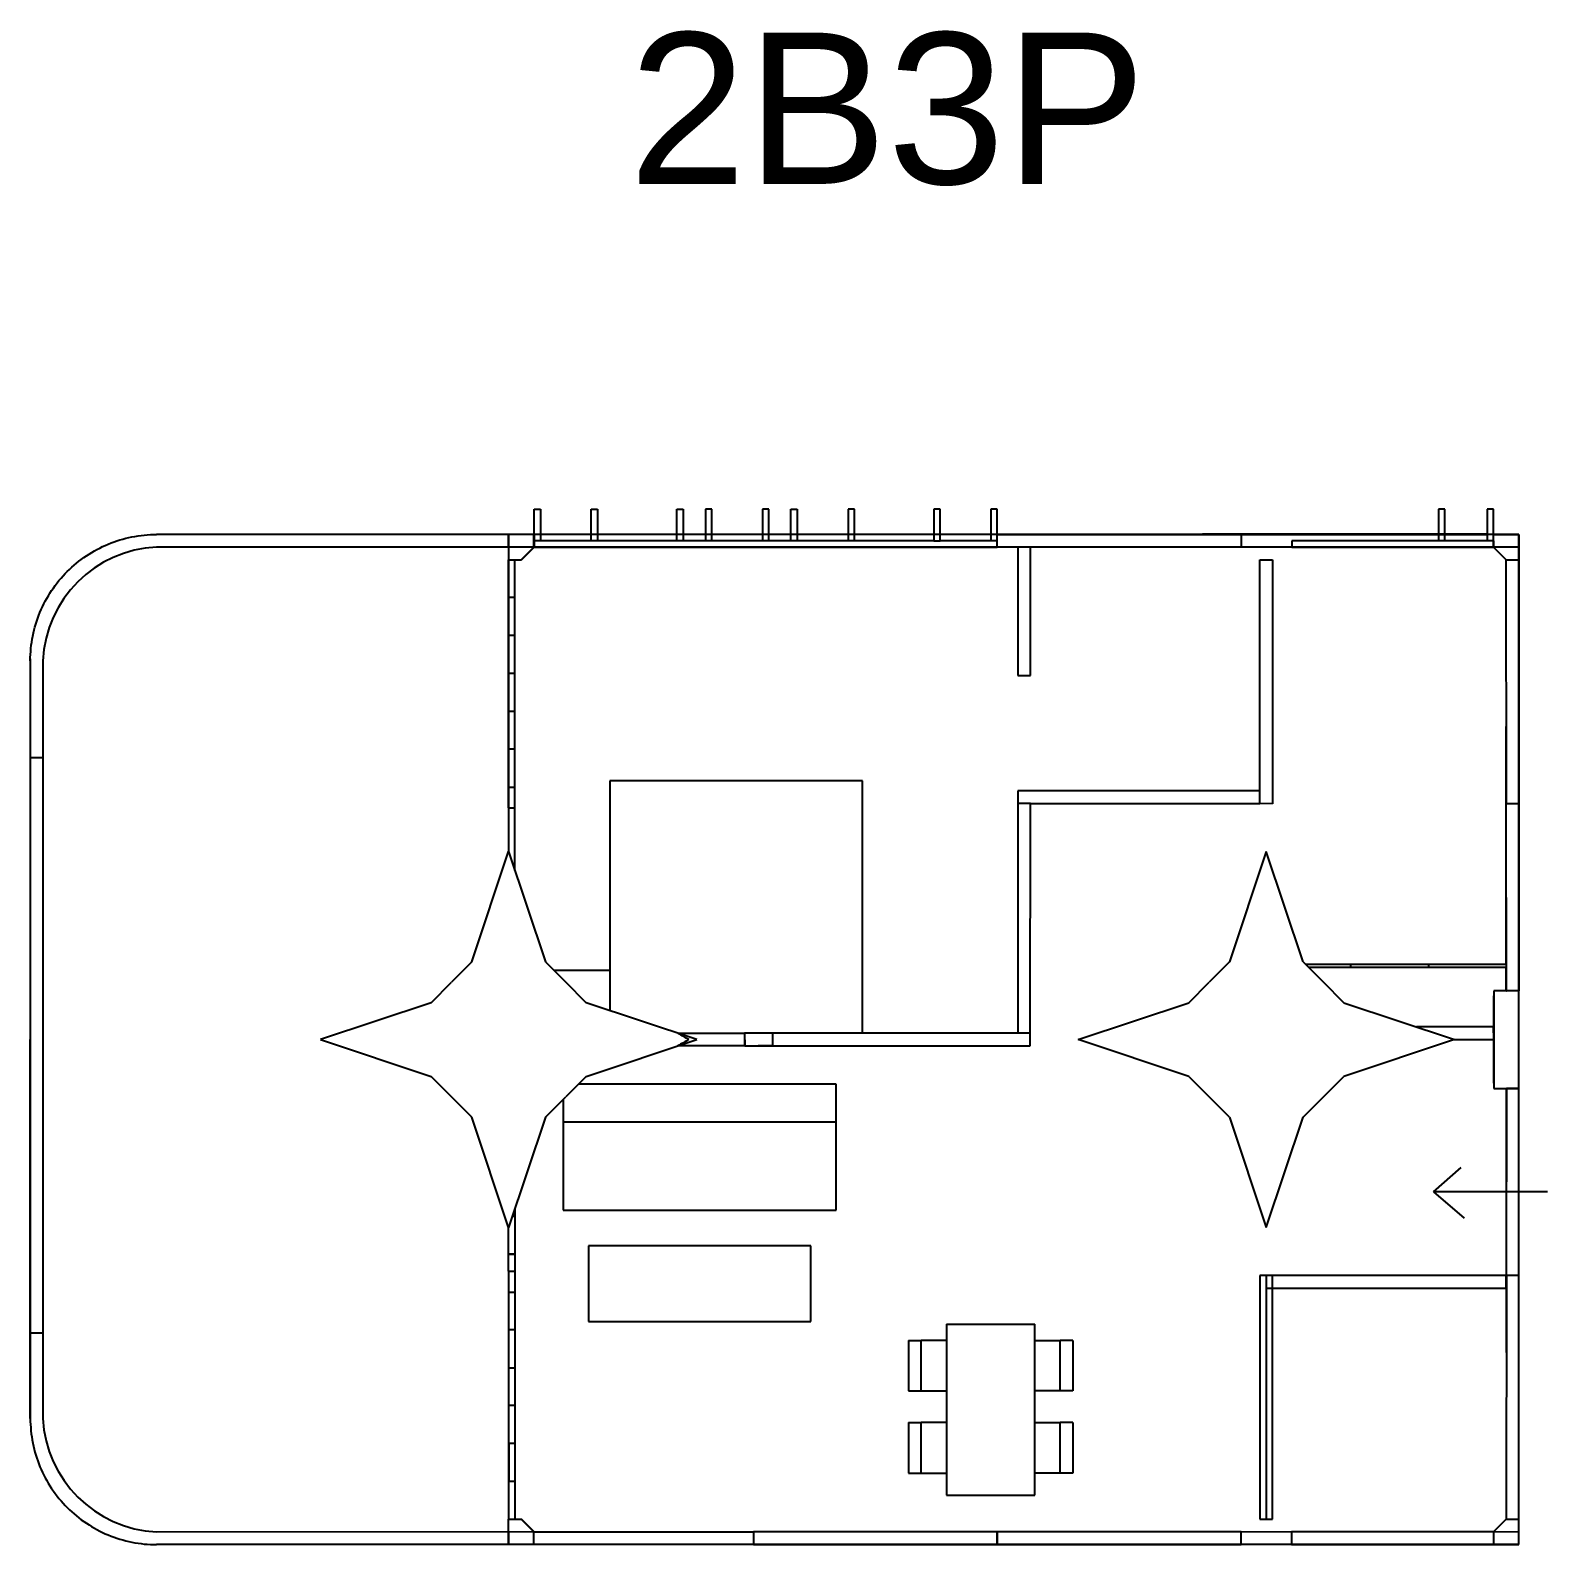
# Model space of a CAD drawing. Header units: metres. Extents: x -79796 to 428529, y -36333 to 94467.
# Drawn here: x 37226 to 49242, y 58530 to 70525 of the extents above; entities that cross this region are included whole.
import ezdxf

# ---------------------------------------------------------------- set-up
doc = ezdxf.new("R2010")
doc.units = ezdxf.units.M
for name, color, linetype in [('Default', 7, 'Continuous'), ('Make2D$Visible$ClippingPlaneIntersections$Default', 7, 'Continuous'), ('Make2D$Visible$Curves$Default', 7, 'Continuous')]:
    doc.layers.add(name, color=color, linetype=linetype)
for name, color, linetype, true_color in [('Make2D$Visible$ClippingPlaneIntersections$columns', 1, 'Continuous', 0xff0000), ('Make2D$Visible$ClippingPlaneIntersections$glasses', 4, 'Continuous', 0x00ffff), ('Make2D$Visible$Curves$balconies', 2, 'Continuous', 0xffff00), ('Make2D$Visible$Curves$floors', 3, 'Continuous', 0x00ff00), ('Make2D$Visible$Curves$glasses', 4, 'Continuous', 0x00ffff), ('slabs', 5, 'Continuous', 0x0000ff)]:
    doc.layers.add(name, color=color, linetype=linetype, true_color=true_color)
doc.styles.add('Default', font='arial.ttf')

# ---------------------------------------------------------------- blocks, each defined once
blk = doc.blocks.new('SLAB 2B-flat-5')
at = {"color": 0, "linetype": 'ByBlock', "lineweight": -2}
for p, q in [((1582853, 956721), (1582853, 956821)), ((1579065, 955821), (1579065, 949820)), ((1579165, 955821), (1579165, 949820)), ((1579065, 955054), (1579165, 955054)), ((1579165, 950496), (1579065, 950496)), ((1582853, 948920), (1582853, 948820))]:
    blk.add_line(p, q, dxfattribs=at)
for centre, radius, start, end in [((1580107, 955779), 943, 92.5356, 177.451), ((1580113, 949869), 950, 182.9335, 267.076)]:
    blk.add_arc(centre, radius, start, end, dxfattribs=at)
at = {"layer": 'Default', "color": 7}
blk.add_line((1590854, 948821), (1590854, 956821), dxfattribs=at)
at = {"layer": 'slabs'}
for points in [[(1579065, 955821), (1579065, 955846), (1579066, 955870), (1579068, 955895), (1579070, 955919), (1579073, 955944), (1579076, 955968), (1579080, 955992), (1579084, 956017), (1579089, 956041), (1579095, 956065), (1579101, 956088), (1579108, 956112), (1579116, 956135), (1579124, 956159), (1579132, 956182), (1579141, 956204), (1579151, 956227), (1579161, 956249), (1579172, 956271), (1579183, 956293), (1579195, 956315), (1579208, 956336), (1579220, 956357), (1579234, 956377), (1579248, 956397), (1579262, 956417), (1579277, 956437), (1579292, 956456), (1579308, 956474), (1579324, 956493), (1579341, 956511), (1579358, 956528), (1579375, 956545), (1579393, 956562), (1579412, 956578), (1579430, 956594), (1579450, 956609), (1579469, 956624), (1579489, 956638), (1579509, 956652), (1579530, 956666), (1579551, 956679), (1579572, 956691), (1579593, 956703), (1579615, 956714), (1579637, 956725), (1579659, 956735), (1579682, 956745), (1579705, 956754), (1579728, 956762), (1579751, 956770), (1579774, 956778), (1579798, 956785), (1579822, 956791), (1579846, 956797), (1579870, 956802), (1579894, 956806), (1579918, 956810), (1579942, 956813), (1579967, 956816), (1579991, 956818), (1580016, 956820), (1580040, 956821), (1580065, 956821)], [(1590854, 956821), (1580065, 956821)], [(1590854, 956721), (1580065, 956721)], [(1579065, 955837), (1579065, 952837)], [(1579065, 955829), (1579065, 952829)], [(1579065, 955821), (1579065, 952821)], [(1579065, 949820), (1579065, 952821)], [(1579065, 949820), (1579065, 949796), (1579066, 949771), (1579068, 949747), (1579070, 949722), (1579072, 949698), (1579076, 949673), (1579080, 949649), (1579084, 949625), (1579089, 949601), (1579095, 949577), (1579101, 949553), (1579108, 949529), (1579116, 949506), (1579124, 949483), (1579132, 949460), (1579141, 949437), (1579151, 949414), (1579161, 949392), (1579172, 949370), (1579183, 949348), (1579195, 949327), (1579207, 949306), (1579220, 949285), (1579234, 949264), (1579248, 949244), (1579262, 949224), (1579277, 949205), (1579292, 949186), (1579308, 949167), (1579324, 949149), (1579341, 949131), (1579358, 949113), (1579375, 949096), (1579393, 949079), (1579412, 949063), (1579430, 949047), (1579449, 949032), (1579469, 949017), (1579489, 949003), (1579509, 948989), (1579530, 948976), (1579550, 948963), (1579572, 948950), (1579593, 948939), (1579615, 948927), (1579637, 948916), (1579659, 948906), (1579682, 948897), (1579705, 948887), (1579728, 948879), (1579751, 948871), (1579774, 948863), (1579798, 948857), (1579822, 948850), (1579845, 948845), (1579870, 948840), (1579894, 948835), (1579918, 948831), (1579942, 948828), (1579967, 948825), (1579991, 948823), (1580016, 948821), (1580040, 948821), (1580065, 948820)], [(1590854, 948921), (1580065, 948920)], [(1590854, 948821), (1580065, 948820)]]:
    blk.add_lwpolyline(points, dxfattribs=at)
blk = doc.blocks.new('2B3P-flat-5')
at = {"color": 0, "linetype": 'Continuous', "lineweight": -2}
for p, q in [((1590176, 951614), (1590395, 951807)), ((1591081, 951614), (1590176, 951614)), ((1590176, 951614), (1590420, 951406))]:
    blk.add_line(p, q, dxfattribs=at)
at = {"color": 0, "linetype": 'ByBlock', "lineweight": 35}
blk.add_lwpolyline([(1590597, 956821), (1588347, 956821)], dxfattribs=at)
at = {"layer": 'Make2D$Visible$ClippingPlaneIntersections$columns'}
for p, q in [((1582562, 953435), (1582853, 954310)), ((1582853, 954310), (1583145, 953435)), ((1588853, 954310), (1588562, 953435)), ((1589145, 953435), (1588853, 954310)), ((1582562, 953435), (1582400, 953274)), ((1583145, 953435), (1583307, 953274)), ((1588562, 953435), (1588400, 953274)), ((1589145, 953435), (1589307, 953274)), ((1582239, 953112), (1582400, 953274)), ((1583468, 953112), (1583307, 953274)), ((1588239, 953112), (1588400, 953274)), ((1589468, 953112), (1589307, 953274)), ((1582239, 953112), (1581364, 952821)), ((1584343, 952821), (1583468, 953112)), ((1587364, 952821), (1588239, 953112)), ((1589468, 953112), (1590343, 952821)), ((1581364, 952821), (1582239, 952529)), ((1583468, 952529), (1584343, 952821)), ((1588239, 952529), (1587364, 952821)), ((1590343, 952821), (1589468, 952529)), ((1582239, 952529), (1582400, 952367)), ((1583468, 952529), (1583307, 952367)), ((1588239, 952529), (1588400, 952367)), ((1589307, 952367), (1589468, 952529)), ((1582562, 952206), (1582400, 952367)), ((1583145, 952206), (1583307, 952367)), ((1588562, 952206), (1588400, 952367)), ((1589145, 952206), (1589307, 952367)), ((1582853, 951331), (1582562, 952206)), ((1583145, 952206), (1582853, 951331)), ((1588562, 952206), (1588853, 951331)), ((1588853, 951331), (1589145, 952206))]:
    blk.add_line(p, q, dxfattribs=at)
at = {"layer": 'Make2D$Visible$ClippingPlaneIntersections$Default'}
for p, q in [((1583054, 956771), (1583054, 957021)), ((1583054, 957021), (1583104, 957021)), ((1583104, 957021), (1583104, 956771)), ((1583506, 956771), (1583506, 957021)), ((1583506, 957021), (1583556, 957021)), ((1583556, 957021), (1583556, 956771)), ((1584185, 956771), (1584185, 957021)), ((1584185, 957021), (1584235, 957021)), ((1584235, 957021), (1584235, 956771)), ((1584411, 957021), (1584411, 956771)), ((1584461, 957021), (1584411, 957021)), ((1584461, 956771), (1584461, 957021)), ((1584863, 957021), (1584863, 956771)), ((1584913, 957021), (1584863, 957021)), ((1584913, 956771), (1584913, 957021)), ((1585089, 956771), (1585089, 957021)), ((1585089, 957021), (1585139, 957021)), ((1585139, 957021), (1585139, 956771)), ((1585542, 957021), (1585542, 956771)), ((1585592, 957021), (1585542, 957021)), ((1585592, 956771), (1585592, 957021)), ((1586220, 957021), (1586220, 956771)), ((1586270, 957021), (1586220, 957021)), ((1586270, 956771), (1586270, 957021)), ((1586672, 957021), (1586672, 956771)), ((1586722, 957021), (1586672, 957021)), ((1586722, 956771), (1586722, 957021)), ((1590216, 957021), (1590216, 956771)), ((1590266, 957021), (1590216, 957021)), ((1590266, 956771), (1590266, 957021)), ((1590603, 957021), (1590603, 956771)), ((1590653, 957021), (1590603, 957021)), ((1590653, 956771), (1590653, 957021)), ((1582853, 956821), (1582853, 956621)), ((1583053, 956821), (1582853, 956821)), ((1582953, 956621), (1583053, 956721)), ((1583053, 956721), (1583053, 956821)), ((1586220, 956771), (1586270, 956771)), ((1586722, 956821), (1588653, 956821)), ((1586722, 956771), (1586722, 956821)), ((1586722, 956721), (1586722, 956771)), ((1588653, 956721), (1586722, 956721)), ((1586885, 956721), (1586885, 955705)), ((1586985, 955705), (1586985, 956721)), ((1588653, 956821), (1588653, 956721)), ((1590653, 956721), (1590653, 956821)), ((1590653, 956821), (1590853, 956821)), ((1590753, 956621), (1590653, 956721)), ((1590853, 956821), (1590853, 956621)), ((1582853, 956621), (1582953, 956621)), ((1582853, 956621), (1582853, 956621)), ((1588803, 956621), (1588903, 956621)), ((1588803, 954690), (1588803, 956621)), ((1588903, 956621), (1588903, 954689)), ((1590753, 956621), (1590853, 956621)), ((1590754, 954689), (1590753, 956621)), ((1590853, 956621), (1590854, 954689)), ((1590853, 956621), (1590853, 956621)), ((1586885, 955705), (1586985, 955705)), ((1586885, 954790), (1586885, 954690)), ((1588803, 954790), (1586885, 954790)), ((1586985, 954690), (1586885, 954690)), ((1586885, 954690), (1586885, 952871)), ((1586984, 952871), (1586985, 954690)), ((1586985, 954690), (1588803, 954690)), ((1588903, 954689), (1588803, 954690)), ((1590754, 953207), (1590753, 954689)), ((1590854, 954689), (1590754, 954689)), ((1590853, 954689), (1590854, 953207)), ((1589521, 953414), (1589167, 953414)), ((1589187, 953394), (1589521, 953394)), ((1589521, 953414), (1589521, 953394)), ((1590138, 953414), (1589521, 953414)), ((1589521, 953394), (1590138, 953394)), ((1590754, 953414), (1590138, 953414)), ((1590138, 953414), (1590138, 953394)), ((1590138, 953394), (1590754, 953394)), ((1590754, 953394), (1590754, 953414)), ((1590654, 953207), (1590654, 952434)), ((1590854, 953207), (1590654, 953207)), ((1590854, 952434), (1590854, 953207)), ((1584194, 952871), (1584722, 952871)), ((1586984, 952871), (1584722, 952871)), ((1584722, 952871), (1584723, 952771)), ((1584722, 952871), (1584722, 952771)), ((1586984, 952771), (1586984, 952871)), ((1590653, 952921), (1590043, 952921)), ((1584722, 952771), (1584192, 952771)), ((1584723, 952771), (1586984, 952771)), ((1590343, 952821), (1590654, 952821)), ((1590654, 952434), (1590854, 952434)), ((1590754, 952434), (1590753, 950952)), ((1590853, 950952), (1590854, 952434)), ((1588803, 950952), (1588803, 949021)), ((1588903, 950952), (1588803, 950952)), ((1590753, 950952), (1588853, 950952)), ((1588853, 950952), (1588853, 950852)), ((1588903, 949021), (1588903, 950952)), ((1590753, 950852), (1590753, 950952)), ((1590754, 950952), (1590753, 949021)), ((1590854, 950952), (1590754, 950952)), ((1590853, 949021), (1590854, 950952)), ((1588853, 950852), (1590753, 950852)), ((1582853, 948821), (1582853, 949021)), ((1582853, 949021), (1582953, 949021)), ((1582953, 949021), (1583053, 948921)), ((1588803, 949021), (1588903, 949021)), ((1590753, 949021), (1590653, 948921)), ((1590753, 949021), (1590853, 949021)), ((1590853, 948821), (1590853, 949021)), ((1590853, 949021), (1590853, 949021)), ((1583053, 948921), (1584792, 948921)), ((1583053, 948821), (1583053, 948921)), ((1584792, 948921), (1584791, 948821)), ((1584791, 948921), (1584791, 948821)), ((1586722, 948921), (1584792, 948921)), ((1588653, 948921), (1586722, 948921)), ((1586722, 948921), (1586722, 948821)), ((1586722, 948821), (1586722, 948921)), ((1588653, 948821), (1588653, 948921)), ((1590653, 948921), (1589053, 948921)), ((1589053, 948921), (1589053, 948821)), ((1590653, 948921), (1590653, 948821)), ((1583053, 948821), (1582853, 948821)), ((1584791, 948821), (1583053, 948821)), ((1584791, 948821), (1586722, 948821)), ((1586722, 948821), (1588653, 948821)), ((1589053, 948821), (1590653, 948821)), ((1590653, 948821), (1590853, 948821))]:
    blk.add_line(p, q, dxfattribs=at)
at = {"layer": 'Make2D$Visible$ClippingPlaneIntersections$Default', "extrusion": (0, 0, -1)}
blk.add_arc((-1595682, 972753), 22963, 299.769, 300.0182, dxfattribs=at)
at = {"layer": 'Make2D$Visible$ClippingPlaneIntersections$Default'}
blk.add_arc((1595945, 932268), 23632, 119.5761, 119.8219, dxfattribs=at)
at = {"layer": 'Make2D$Visible$ClippingPlaneIntersections$glasses'}
for p, q in [((1586220, 956771), (1583054, 956771)), ((1583054, 956771), (1583054, 956721)), ((1583054, 956721), (1586722, 956721)), ((1586722, 956771), (1586270, 956771)), ((1586722, 956721), (1586722, 956771)), ((1590654, 956771), (1589054, 956771)), ((1589054, 956771), (1589054, 956721)), ((1589054, 956721), (1590654, 956721)), ((1590654, 956721), (1590654, 956771)), ((1582853, 956321), (1582853, 956621)), ((1582903, 956321), (1582903, 956621)), ((1582853, 956033), (1582853, 956321)), ((1582903, 956033), (1582903, 956321)), ((1582853, 955721), (1582853, 956033)), ((1582903, 955721), (1582903, 956033)), ((1582853, 955421), (1582853, 955721)), ((1582903, 955421), (1582903, 955721)), ((1582853, 955121), (1582853, 955421)), ((1582903, 955121), (1582903, 955421)), ((1582853, 954821), (1582853, 955121)), ((1582903, 954821), (1582903, 955121)), ((1582853, 954656), (1582853, 954821)), ((1582903, 954656), (1582903, 954821)), ((1582853, 954656), (1582903, 954656)), ((1582853, 954656), (1582853, 954310)), ((1582903, 954160), (1582903, 954656)), ((1582903, 951481), (1582903, 950985)), ((1582853, 950985), (1582853, 951331)), ((1582853, 950985), (1582903, 950985)), ((1582853, 950985), (1582853, 950821)), ((1582903, 950985), (1582903, 950821)), ((1582853, 950821), (1582853, 950521)), ((1582903, 950821), (1582903, 950521)), ((1582853, 950521), (1582853, 950221)), ((1582903, 950521), (1582903, 950221)), ((1582853, 950221), (1582853, 949921)), ((1582903, 950221), (1582903, 949921)), ((1582853, 949921), (1582853, 949608)), ((1582903, 949921), (1582903, 949608)), ((1582853, 949608), (1582853, 949321)), ((1582903, 949608), (1582903, 949321)), ((1582853, 949321), (1582853, 949021)), ((1582903, 949321), (1582903, 949021)), ((1582853, 949021), (1582853, 949021))]:
    blk.add_line(p, q, dxfattribs=at)
at = {"layer": 'Make2D$Visible$Curves$balconies'}
for p, q in [((1582854, 954656), (1582854, 956621)), ((1582854, 949621), (1582854, 950985)), ((1582854, 949021), (1582854, 949321))]:
    blk.add_line(p, q, dxfattribs=at)
at = {"layer": 'Make2D$Visible$Curves$Default'}
for p, q in [((1583054, 956721), (1582954, 956621)), ((1583053, 956821), (1583054, 956821)), ((1583053, 956721), (1583054, 956721)), ((1583054, 956821), (1583054, 956771)), ((1590853, 956821), (1590854, 956821)), ((1582953, 956621), (1582954, 956621)), ((1590853, 956621), (1590853, 955299)), ((1590853, 956621), (1590854, 956621)), ((1590753, 954690), (1590753, 955300)), ((1583655, 954871), (1583655, 953371)), ((1585655, 954871), (1583655, 954871)), ((1585655, 952871), (1585655, 954871)), ((1590753, 954690), (1590754, 954689)), ((1590753, 954689), (1590754, 954689)), ((1590753, 954689), (1590753, 954689)), ((1590753, 953414), (1590753, 954689)), ((1590853, 954689), (1590853, 953910)), ((1590853, 953910), (1590853, 953207)), ((1583210, 953371), (1583655, 953371)), ((1583655, 953371), (1583655, 953050)), ((1589167, 953414), (1589166, 953414)), ((1589186, 953394), (1589187, 953394)), ((1590753, 953207), (1590753, 953394)), ((1590653, 953167), (1590653, 953165)), ((1590653, 953165), (1590653, 953157)), ((1590653, 953157), (1590653, 953124)), ((1590653, 953124), (1590653, 952994)), ((1590753, 953207), (1590754, 953207)), ((1590841, 953207), (1590754, 953207)), ((1590653, 952994), (1590653, 952647)), ((1584194, 952871), (1584193, 952871)), ((1584942, 952871), (1584943, 952790)), ((1590654, 952821), (1590653, 952921)), ((1584829, 952770), (1584188, 952769)), ((1584936, 952771), (1584829, 952770)), ((1584943, 952771), (1584936, 952771)), ((1584943, 952790), (1584943, 952774)), ((1584943, 952774), (1584943, 952771)), ((1590653, 952647), (1590653, 952517)), ((1590653, 952517), (1590653, 952485)), ((1585446, 952468), (1583407, 952468)), ((1585446, 952168), (1585446, 952468)), ((1590653, 952485), (1590653, 952476)), ((1590653, 952476), (1590653, 952474)), ((1590753, 952434), (1590753, 950952)), ((1590753, 952434), (1590754, 952434)), ((1590853, 952434), (1590754, 952434)), ((1590853, 950952), (1590853, 952434)), ((1583286, 952347), (1583286, 952168)), ((1583286, 952168), (1583286, 951468)), ((1583286, 952168), (1584086, 952168)), ((1584086, 952168), (1585446, 952168)), ((1585446, 951468), (1585446, 952168)), ((1583286, 951468), (1584086, 951468)), ((1584086, 951468), (1585446, 951468)), ((1583486, 951187), (1583486, 950587)), ((1585246, 951187), (1583486, 951187)), ((1585246, 950587), (1585246, 951187)), ((1588853, 950952), (1588853, 950952)), ((1590753, 950952), (1590754, 950952)), ((1590753, 950952), (1590754, 950952)), ((1590753, 950952), (1590753, 950952)), ((1588853, 950852), (1588853, 949021)), ((1590753, 950852), (1590753, 950342)), ((1583486, 950587), (1584086, 950587)), ((1584086, 950587), (1585246, 950587)), ((1586320, 950566), (1586320, 949212)), ((1586320, 950566), (1587020, 950566)), ((1587020, 949212), (1587020, 950566)), ((1586020, 950437), (1586020, 950037)), ((1586020, 950437), (1586120, 950437)), ((1586120, 950037), (1586120, 950437)), ((1586320, 950437), (1586120, 950437)), ((1587020, 950437), (1587220, 950437)), ((1587320, 950437), (1587220, 950437)), ((1587220, 950037), (1587220, 950437)), ((1587320, 950437), (1587320, 950037)), ((1590853, 949021), (1590853, 950342)), ((1586020, 950037), (1586120, 950037)), ((1586120, 950037), (1586320, 950037)), ((1587220, 950037), (1587020, 950037)), ((1587320, 950037), (1587220, 950037)), ((1586020, 949787), (1586020, 949387)), ((1586020, 949787), (1586120, 949787)), ((1586320, 949787), (1586120, 949787)), ((1586120, 949387), (1586120, 949787)), ((1587020, 949787), (1587220, 949787)), ((1587320, 949787), (1587220, 949787)), ((1587220, 949387), (1587220, 949787)), ((1587320, 949787), (1587320, 949387)), ((1586020, 949387), (1586120, 949387)), ((1586120, 949387), (1586320, 949387)), ((1587220, 949387), (1587020, 949387)), ((1587320, 949387), (1587220, 949387)), ((1586320, 949212), (1587020, 949212)), ((1582953, 949021), (1582954, 949021)), ((1583054, 948921), (1582954, 949021)), ((1590853, 949021), (1590854, 949021)), ((1590853, 948821), (1590854, 948821))]:
    blk.add_line(p, q, dxfattribs=at)
for centre, start, end in [((1590654, 953167), 77.9804, 220.4684), ((1590654, 952474), 139.5406, 281.9855)]:
    blk.add_arc(centre, 0.261, start, end, dxfattribs=at)
at = {"layer": 'Make2D$Visible$Curves$Default', "extrusion": (0, 0, -1)}
blk.add_arc((-1584936, 952771), 6.79, 178.0975, 183.3106, dxfattribs=at)
at = {"layer": 'Make2D$Visible$Curves$floors'}
for p, q in [((1583054, 956821), (1583054, 956821)), ((1583506, 956821), (1583104, 956821)), ((1584185, 956821), (1583556, 956821)), ((1584411, 956821), (1584235, 956821)), ((1584863, 956821), (1584461, 956821)), ((1585089, 956821), (1584913, 956821)), ((1585542, 956821), (1585139, 956821)), ((1586220, 956821), (1585592, 956821)), ((1586672, 956821), (1586270, 956821)), ((1586722, 956821), (1586722, 956821)), ((1590216, 956821), (1590068, 956821)), ((1590603, 956821), (1590266, 956821)), ((1590653, 956821), (1590653, 956821)), ((1590854, 953207), (1590854, 956821)), ((1590854, 948821), (1590854, 952434)), ((1582854, 949621), (1582854, 949321))]:
    blk.add_line(p, q, dxfattribs=at)
at = {"layer": 'Make2D$Visible$Curves$glasses'}
for p, q in [((1582903, 956321), (1582853, 956321)), ((1582854, 956021), (1582853, 956021)), ((1582903, 956021), (1582854, 956021)), ((1582903, 955721), (1582853, 955721)), ((1582853, 955421), (1582854, 955421)), ((1582854, 955421), (1582903, 955421)), ((1582854, 955121), (1582853, 955121)), ((1582903, 955121), (1582854, 955121)), ((1582853, 954821), (1582903, 954821)), ((1582883, 951421), (1582903, 951421)), ((1582853, 951123), (1582903, 951123)), ((1582853, 951121), (1582903, 951121)), ((1582853, 950821), (1582854, 950821)), ((1582854, 950821), (1582903, 950821)), ((1582854, 950521), (1582853, 950521)), ((1582903, 950521), (1582854, 950521)), ((1582853, 950221), (1582854, 950221)), ((1582854, 950221), (1582854, 950221)), ((1582854, 950221), (1582903, 950221)), ((1582903, 949921), (1582853, 949921)), ((1582854, 949621), (1582853, 949621)), ((1582903, 949621), (1582854, 949621)), ((1582854, 949321), (1582853, 949321)), ((1582903, 949321), (1582854, 949321))]:
    blk.add_line(p, q, dxfattribs=at)

msp = doc.modelspace()

# ---------------------------------------------------------------- block references
for name in ['2B3P-flat-5', 'SLAB 2B-flat-5']:
    msp.add_blockref(name, (-1541839, -890290))

# ---------------------------------------------------------------- texts
at = {"insert": (41966, 69291), "char_height": 1198.2, "width": 10406.41, "attachment_point": 7, "style": 'Default'}
msp.add_mtext('2B3P', dxfattribs=at)

doc.saveas('drawing.dxf')
